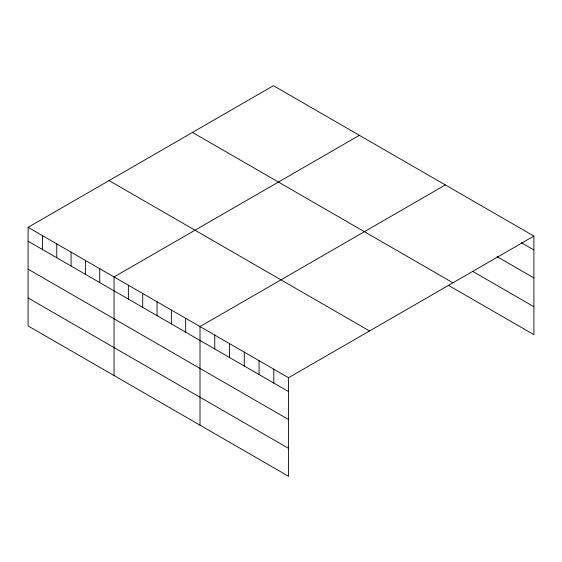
<?xml version="1.0" encoding="UTF-8"?>
<svg xmlns="http://www.w3.org/2000/svg" width="562" height="562" viewBox="0 0 562 562"><rect width="100%" height="100%" fill="white"/><g stroke="black" fill="none" stroke-linecap="round" stroke-linejoin="round"><path stroke-width="0.84" d="M28.1 227.329L288.573 377.706L288.573 476.309L28.1 325.932L28.1 227.329L273.427 85.691L533.9 236.068L533.9 334.671L448.293 285.25M359.385 135.316L114.058 276.954L114.058 375.557M445.343 184.94L200.009 326.578L200.009 425.181M288.573 377.706L533.9 236.068M521.353 242.707L533.9 249.95M496.998 256.602L533.9 277.909M472.649 271.348L533.9 306.719M192.471 132.428L452.944 282.812M109.056 180.585L369.529 330.969M28.1 241.21L288.573 391.588M28.1 269.17L288.573 419.547M28.1 297.972L288.573 448.357M273.813 369.185L273.813 383.066M259.054 360.663L259.054 374.545M244.294 352.142L244.294 366.024M229.535 343.621L229.535 357.502M214.768 335.1L214.768 348.981M185.685 318.31L185.685 332.191M171.361 310.034L171.361 323.916M157.037 301.766L157.037 315.647M142.706 293.497L142.706 307.379M128.382 285.222L128.382 299.103M99.727 268.685L99.727 282.567M85.403 260.41L85.403 274.291M71.079 252.141L71.079 266.023M56.755 243.866L56.755 257.747M42.424 235.597L42.424 249.479"/></g></svg>
